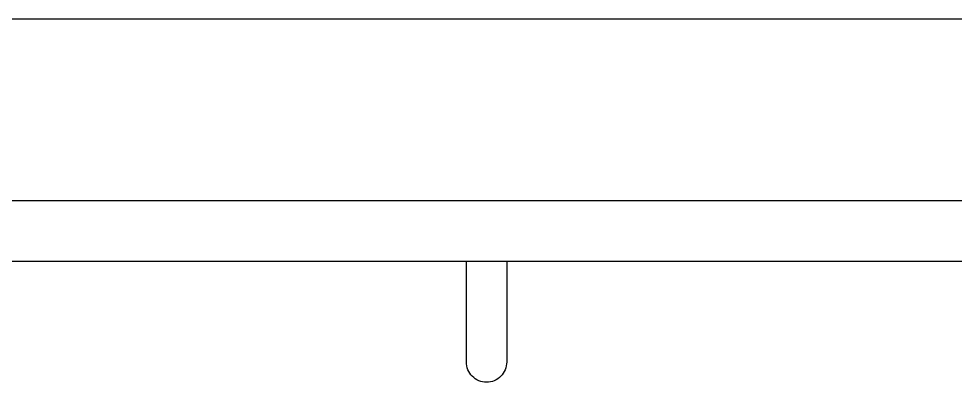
# Model space of a CAD drawing. Header units: millimetres. Extents: x 0 to 4378, y 0 to 2376.
# Drawn here: x 765.62 to 788.84, y 1990.5 to 1999.5 of the extents above; entities that cross this region are included whole.
import ezdxf

# ---------------------------------------------------------------- set-up
doc = ezdxf.new("R2010")
doc.units = ezdxf.units.MM
doc.header["$LTSCALE"] = 0.2

# ---------------------------------------------------------------- blocks, each defined once
blk = doc.blocks.new('A$Ce3085cef_1')
for p, q in [((-39, -166.9), (39, -166.9)), ((-39, -171.4), (39, -171.4)), ((-39, -172.9), (39, -172.9)), ((-0.5, -175.4), (-0.5, -172.9)), ((0.5, -172.9), (0.5, -175.4))]:
    blk.add_line(p, q)
blk.add_open_spline([(0.5, -175.4), (0.5, -175.463), (0.488, -175.529), (0.437, -175.652), (0.398, -175.709), (0.31, -175.798), (0.253, -175.836), (0.13, -175.887), (0.063, -175.9), (-0.063, -175.9), (-0.13, -175.887), (-0.253, -175.836), (-0.31, -175.798), (-0.398, -175.709), (-0.437, -175.652), (-0.488, -175.529), (-0.5, -175.463), (-0.5, -175.4)], degree=3, knots=[0.1511512, 0.1511512, 0.1511512, 0.1511512, 0.1700527, 0.1700527, 0.1890362, 0.1890362, 0.2079284, 0.2079284, 0.2268206, 0.2268206, 0.2457128, 0.2457128, 0.264605, 0.264605, 0.2835884, 0.2835884, 0.3024899, 0.3024899, 0.3024899, 0.3024899])

msp = doc.modelspace()

# ---------------------------------------------------------------- block references
msp.add_blockref('A$Ce3085cef_1', (777.219, 2166.397))

doc.saveas('drawing.dxf')
